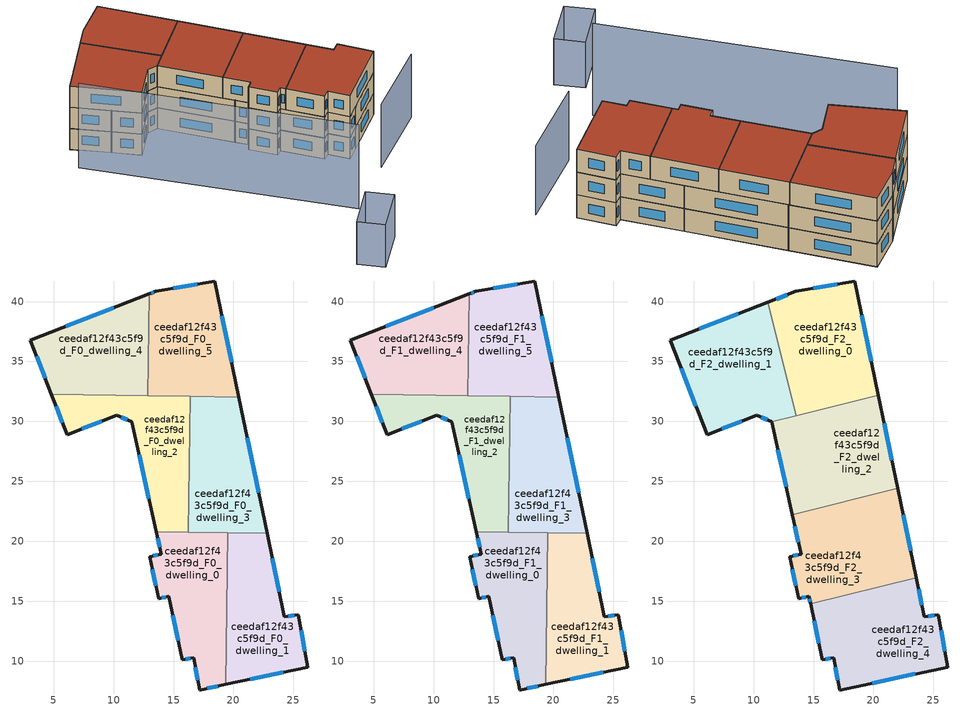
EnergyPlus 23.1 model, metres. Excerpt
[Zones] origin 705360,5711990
ceedaf12f43c5f9d_F0_dwelling_0
 floor ground (EU_floor_Construction): 19.35,8.08 19.54,20.72 13.54,20.81 13.96,18.93 13.03,18.74 13.75,15.24 14.62,15.42 15.72,10.13 16.68,10.3 17.18,7.62 z0
 wall outside (EU_wall_Construction): 19.35,8.08 17.18,7.62 16.68,10.3 15.72,10.13 14.62,15.42 13.75,15.24 13.03,18.74 13.96,18.93 13.54,20.81 z0:3
 wall to ceedaf12f43c5f9d_F0_dwelling_1 (EU_wall_Construction): 19.54,20.72 19.35,8.08 z0:3
 wall to ceedaf12f43c5f9d_F0_dwelling_3 (EU_wall_Construction): 16.23,20.77 19.54,20.72 z0:3
 wall to ceedaf12f43c5f9d_F0_dwelling_2 (EU_wall_Construction): 13.54,20.81 16.23,20.77 z0:3
 window (EU_Window_Construction): 15.39,11.71 14.95,13.83 / 14.36,15.36 14.01,15.29 / 13.54,16.29 13.25,17.69 / 13.31,18.8 13.68,18.87 / 13.83,19.49 13.67,20.25 / 18.7,7.94 17.83,7.75 / 17.03,8.42 16.83,9.5 / 16.39,10.25 16.01,10.18 z0.9:2.1
ceedaf12f43c5f9d_F0_dwelling_1
 floor ground (EU_floor_Construction): 26.19,9.53 25.4,13.91 24.24,13.71 22.8,20.67 19.54,20.72 19.35,8.08 z0
 wall outside (EU_wall_Construction): 22.8,20.67 24.24,13.71 25.4,13.91 26.19,9.53 19.35,8.08 z0:3
 wall to ceedaf12f43c5f9d_F0_dwelling_3 (EU_wall_Construction): 19.54,20.72 22.8,20.67 z0:3
 window (EU_Window_Construction): 23.23,18.59 23.8,15.8 / 24.59,13.77 25.05,13.85 / 25.64,12.6 25.96,10.84 / 24.14,9.09 21.4,8.51 z0.9:2.1
ceedaf12f43c5f9d_F0_dwelling_2
 floor ground (EU_floor_Construction): 16.23,20.77 16.4,32.08 4.82,32.25 6.12,28.89 10.27,30.5 11.52,29.97 13.54,20.81 z0
 wall outside (EU_wall_Construction): 13.54,20.81 11.52,29.97 10.27,30.5 6.12,28.89 4.82,32.25 z0:3
 wall to ceedaf12f43c5f9d_F0_dwelling_3 (EU_wall_Construction): 16.4,32.08 16.23,20.77 z0:3
 wall to ceedaf12f43c5f9d_F0_dwelling_4 (EU_wall_Construction): 4.82,32.25 12.86,32.14 z0:3
 wall to ceedaf12f43c5f9d_F0_dwelling_5 (EU_wall_Construction): 12.86,32.14 16.4,32.08 z0:3
 window (EU_Window_Construction): 9.03,30.02 7.36,29.37 / 5.73,29.9 5.21,31.25 / 12.94,23.55 12.12,27.23 / 11.14,30.13 10.64,30.34 z0.9:2.1
ceedaf12f43c5f9d_F0_dwelling_3
 floor ground (EU_floor_Construction): 22.8,20.67 20.45,32.03 16.4,32.08 16.23,20.77 z0
 wall outside (EU_wall_Construction): 20.45,32.03 22.8,20.67 z0:3
 wall to ceedaf12f43c5f9d_F0_dwelling_5 (EU_wall_Construction): 16.4,32.08 20.45,32.03 z0:3
 window (EU_Window_Construction): 21.15,28.63 22.09,24.07 z0.9:2.1
ceedaf12f43c5f9d_F0_dwelling_4
 floor ground (EU_floor_Construction): 12.86,32.14 12.98,40.64 3.06,36.79 4.82,32.25 z0
 wall outside (EU_wall_Construction): 4.82,32.25 3.06,36.79 12.98,40.64 z0:3
 wall to ceedaf12f43c5f9d_F0_dwelling_5 (EU_wall_Construction): 12.98,40.64 12.86,32.14 z0:3
 window (EU_Window_Construction): 4.29,33.61 3.58,35.43 / 6.03,37.94 10.01,39.48 z0.9:2.1
ceedaf12f43c5f9d_F0_dwelling_5
 floor ground (EU_floor_Construction): 20.45,32.03 18.44,41.71 13.51,40.84 12.98,40.64 12.86,32.14 z0
 wall outside (EU_wall_Construction): 12.98,40.64 13.51,40.84 18.44,41.71 20.45,32.03 z0:3
 window (EU_Window_Construction): 13.14,40.7 13.35,40.78 / 14.99,41.1 16.96,41.45 / 19.04,38.81 19.85,34.92 z0.9:2.1
ceedaf12f43c5f9d_F1_dwelling_0
 floor to ceedaf12f43c5f9d_F0_dwelling_0 (EU_floor_Construction): 19.35,8.08 19.54,20.72 13.54,20.81 13.96,18.93 13.03,18.74 13.75,15.24 14.62,15.42 15.72,10.13 16.68,10.3 17.18,7.62 z3
 wall outside (EU_wall_Construction): 19.35,8.08 17.18,7.62 16.68,10.3 15.72,10.13 14.62,15.42 13.75,15.24 13.03,18.74 13.96,18.93 13.54,20.81 z3:6
 wall to ceedaf12f43c5f9d_F1_dwelling_1 (EU_wall_Construction): 19.54,20.72 19.35,8.08 z3:6
 wall to ceedaf12f43c5f9d_F1_dwelling_3 (EU_wall_Construction): 16.23,20.77 19.54,20.72 z3:6
 wall to ceedaf12f43c5f9d_F1_dwelling_2 (EU_wall_Construction): 13.54,20.81 16.23,20.77 z3:6
 window (EU_Window_Construction): 15.39,11.71 14.95,13.83 / 14.36,15.36 14.01,15.29 / 13.54,16.29 13.25,17.69 / 13.31,18.8 13.68,18.87 / 13.83,19.49 13.67,20.25 / 18.7,7.94 17.83,7.75 / 17.03,8.42 16.83,9.5 / 16.39,10.25 16.01,10.18 z3.9:5.1
ceedaf12f43c5f9d_F1_dwelling_1
 floor to ceedaf12f43c5f9d_F0_dwelling_1 (EU_floor_Construction): 26.19,9.53 25.4,13.91 24.24,13.71 22.8,20.67 19.54,20.72 19.35,8.08 z3
 wall outside (EU_wall_Construction): 22.8,20.67 24.24,13.71 25.4,13.91 26.19,9.53 19.35,8.08 z3:6
 wall to ceedaf12f43c5f9d_F1_dwelling_3 (EU_wall_Construction): 19.54,20.72 22.8,20.67 z3:6
 window (EU_Window_Construction): 23.23,18.59 23.8,15.8 / 24.59,13.77 25.05,13.85 / 25.64,12.6 25.96,10.84 / 24.14,9.09 21.4,8.51 z3.9:5.1
ceedaf12f43c5f9d_F1_dwelling_2
 floor to ceedaf12f43c5f9d_F0_dwelling_2 (EU_floor_Construction): 16.23,20.77 16.4,32.08 4.82,32.25 6.12,28.89 10.27,30.5 11.52,29.97 13.54,20.81 z3
 wall outside (EU_wall_Construction): 13.54,20.81 11.52,29.97 10.27,30.5 6.12,28.89 4.82,32.25 z3:6
 wall to ceedaf12f43c5f9d_F1_dwelling_3 (EU_wall_Construction): 16.4,32.08 16.23,20.77 z3:6
 wall to ceedaf12f43c5f9d_F1_dwelling_4 (EU_wall_Construction): 4.82,32.25 12.86,32.14 z3:6
 wall to ceedaf12f43c5f9d_F1_dwelling_5 (EU_wall_Construction): 12.86,32.14 16.4,32.08 z3:6
 window (EU_Window_Construction): 9.03,30.02 7.36,29.37 / 5.73,29.9 5.21,31.25 / 12.94,23.55 12.12,27.23 / 11.14,30.13 10.64,30.34 z3.9:5.1
ceedaf12f43c5f9d_F1_dwelling_3
 floor to ceedaf12f43c5f9d_F0_dwelling_3 (EU_floor_Construction): 22.8,20.67 20.45,32.03 16.4,32.08 16.23,20.77 z3
 wall outside (EU_wall_Construction): 20.45,32.03 22.8,20.67 z3:6
 wall to ceedaf12f43c5f9d_F1_dwelling_5 (EU_wall_Construction): 16.4,32.08 20.45,32.03 z3:6
 window (EU_Window_Construction): 21.15,28.63 22.09,24.07 z3.9:5.1
ceedaf12f43c5f9d_F1_dwelling_4
 floor to ceedaf12f43c5f9d_F0_dwelling_4 (EU_floor_Construction): 12.86,32.14 12.98,40.64 3.06,36.79 4.82,32.25 z3
 wall outside (EU_wall_Construction): 4.82,32.25 3.06,36.79 12.98,40.64 z3:6
 wall to ceedaf12f43c5f9d_F1_dwelling_5 (EU_wall_Construction): 12.98,40.64 12.86,32.14 z3:6
 window (EU_Window_Construction): 4.29,33.61 3.58,35.43 / 6.03,37.94 10.01,39.48 z3.9:5.1
ceedaf12f43c5f9d_F1_dwelling_5
 floor to ceedaf12f43c5f9d_F0_dwelling_5 (EU_floor_Construction): 20.45,32.03 18.44,41.71 13.51,40.84 12.98,40.64 12.86,32.14 z3
 wall outside (EU_wall_Construction): 12.98,40.64 13.51,40.84 18.44,41.71 20.45,32.03 z3:6
 window (EU_Window_Construction): 13.14,40.7 13.35,40.78 / 14.99,41.1 16.96,41.45 / 19.04,38.81 19.85,34.92 z3.9:5.1
ceedaf12f43c5f9d_F2_dwelling_0
 floor to ceedaf12f43c5f9d_F1_dwelling_5 (EU_floor_Construction): 20.41,32.19 18.44,41.71 13.51,40.84 12.98,40.64 12.87,33.17 13.13,32.13 19.79,32.03 z6
 floor to ceedaf12f43c5f9d_F1_dwelling_4 (EU_floor_Construction): 12.87,33.17 12.98,40.64 11.18,39.94 z6
 floor to ceedaf12f43c5f9d_F1_dwelling_2 (EU_floor_Construction): 16.38,31.18 16.4,32.08 13.13,32.13 13.55,30.47 z6
 floor to ceedaf12f43c5f9d_F1_dwelling_3 (EU_floor_Construction): 19.79,32.03 16.4,32.08 16.38,31.18 z6
 wall outside (EU_wall_Construction): 11.18,39.94 13.51,40.84 18.44,41.71 20.41,32.19 z6:9
 wall to ceedaf12f43c5f9d_F2_dwelling_1 (EU_wall_Construction): 13.55,30.47 11.18,39.94 z6:9
 wall to ceedaf12f43c5f9d_F2_dwelling_2 (EU_wall_Construction): 20.41,32.19 13.55,30.47 z6:9
 window (EU_Window_Construction): 11.88,40.21 12.81,40.57 / 14.99,41.1 16.96,41.45 / 19.03,38.86 19.82,35.04 z6.9:8.1
 roof outside (EU_roof_Construction): 18.44,41.71 20.41,32.19 13.55,30.47 11.18,39.94 13.51,40.84 z9
ceedaf12f43c5f9d_F2_dwelling_1
 floor to ceedaf12f43c5f9d_F1_dwelling_4 (EU_floor_Construction): 12.86,32.14 12.87,33.17 11.18,39.94 3.06,36.79 4.82,32.25 z6
 floor to ceedaf12f43c5f9d_F1_dwelling_5 (EU_floor_Construction): 13.13,32.13 12.87,33.17 12.86,32.14 z6
 floor to ceedaf12f43c5f9d_F1_dwelling_2 (EU_floor_Construction): 13.55,30.47 13.13,32.13 4.82,32.25 6.12,28.89 10.27,30.5 11.52,29.97 z6
 wall outside (EU_wall_Construction): 11.52,29.97 10.27,30.5 6.12,28.89 3.06,36.79 11.18,39.94 z6:9
 wall to ceedaf12f43c5f9d_F2_dwelling_2 (EU_wall_Construction): 13.55,30.47 11.52,29.96 z6:9
 window (EU_Window_Construction): 11.14,30.13 10.64,30.34 / 9.03,30.02 7.36,29.37 / 5.2,31.26 3.98,34.42 / 5.49,37.73 8.75,38.99 z6.9:8.1
 roof outside (EU_roof_Construction): 11.18,39.94 13.55,30.47 11.52,29.97 10.27,30.5 6.12,28.89 3.06,36.79 z9
ceedaf12f43c5f9d_F2_dwelling_2
 floor to ceedaf12f43c5f9d_F1_dwelling_2 (EU_floor_Construction): 16.26,23 16.38,31.18 11.52,29.96 13.23,22.24 z6
 floor to ceedaf12f43c5f9d_F1_dwelling_3 (EU_floor_Construction): 22.02,24.44 20.45,32.03 19.79,32.03 16.38,31.18 16.26,23 z6
 floor to ceedaf12f43c5f9d_F1_dwelling_5 (EU_floor_Construction): 20.45,32.03 20.41,32.19 19.79,32.03 z6
 wall outside (EU_wall_Construction): 20.41,32.19 22.02,24.44 / 13.23,22.24 11.52,29.96 z6:9
 wall to ceedaf12f43c5f9d_F2_dwelling_3 (EU_wall_Construction): 22.02,24.44 13.23,22.24 z6:9
 window (EU_Window_Construction): 20.89,29.87 21.54,26.76 / 12.72,24.55 12.03,27.65 z6.9:8.1
 roof outside (EU_roof_Construction): 20.41,32.19 22.02,24.44 13.23,22.24 11.52,29.96 z9
ceedaf12f43c5f9d_F2_dwelling_3
 floor to ceedaf12f43c5f9d_F1_dwelling_0 (EU_floor_Construction): 19.47,15.96 19.54,20.72 13.54,20.81 13.96,18.93 13.03,18.74 13.75,15.24 14.62,15.42 14.75,14.78 z6
 floor to ceedaf12f43c5f9d_F1_dwelling_1 (EU_floor_Construction): 23.56,16.99 22.8,20.67 19.54,20.72 19.47,15.96 z6
 floor to ceedaf12f43c5f9d_F1_dwelling_3 (EU_floor_Construction): 22.8,20.67 22.02,24.44 16.26,23 16.23,20.77 z6
 floor to ceedaf12f43c5f9d_F1_dwelling_2 (EU_floor_Construction): 16.23,20.77 16.26,23 13.23,22.24 13.54,20.81 z6
 wall outside (EU_wall_Construction): 22.02,24.44 23.56,16.99 / 14.75,14.78 14.62,15.42 13.75,15.24 13.03,18.74 13.96,18.93 13.23,22.24 z6:9
 wall to ceedaf12f43c5f9d_F2_dwelling_4 (EU_wall_Construction): 23.56,16.99 14.75,14.78 z6:9
 window (EU_Window_Construction): 14.36,15.36 14.01,15.29 / 13.54,16.29 13.25,17.69 / 13.31,18.8 13.68,18.87 / 13.74,19.92 13.45,21.25 / 22.48,22.21 23.1,19.22 / 14.71,14.97 14.66,15.23 z6.9:8.1
 roof outside (EU_roof_Construction): 22.02,24.44 23.56,16.99 14.75,14.78 14.62,15.42 13.75,15.24 13.03,18.74 13.96,18.93 13.23,22.24 z9
ceedaf12f43c5f9d_F2_dwelling_4
 floor to ceedaf12f43c5f9d_F1_dwelling_1 (EU_floor_Construction): 26.19,9.53 25.4,13.91 24.24,13.71 23.56,16.99 19.47,15.96 19.35,8.08 z6
 floor to ceedaf12f43c5f9d_F1_dwelling_0 (EU_floor_Construction): 19.35,8.08 19.47,15.96 14.75,14.78 15.72,10.13 16.68,10.3 17.18,7.62 z6
 wall outside (EU_wall_Construction): 23.56,16.99 24.24,13.71 25.4,13.91 26.19,9.53 17.18,7.62 16.68,10.3 15.72,10.13 14.75,14.78 z6:9
 window (EU_Window_Construction): 23.49,8.96 19.88,8.19 / 17.03,8.42 16.83,9.5 / 16.39,10.25 16.01,10.18 / 15.43,11.52 15.04,13.39 / 23.76,16.01 24.03,14.69 / 24.59,13.77 25.05,13.85 / 25.64,12.6 25.96,10.84 z6.9:8.1
 roof outside (EU_roof_Construction): 23.56,16.99 24.24,13.71 25.4,13.91 26.19,9.53 17.18,7.62 16.68,10.3 15.72,10.13 14.75,14.78 z9
shading: 17.46,3.69 27.79,5.45 z0:9; 6.29,-4.32 0.59,-6.31 / 0.59,-6.31 -0.53,-3.09 / -0.53,-3.09 5.16,-1.1 / 5.16,-1.1 6.29,-4.32 z0:6; 0.47,34.12 9.09,1.94 z0:12
[Building]
EU S2 Campaign: North Axis=0; Terrain=City; Solar Distribution=FullExterior
[Site:Location]
London: Latitude=51.5; Longitude=-0.5; Time Zone=0; Elevation=25
[SizingPeriod:WeatherFileDays]
AnnualSizingPeriod: Begin Month=1; Begin Day of Month=1; End Month=12; End Day of Month=31; Day of Week for Start Day=Monday; Use Weather File Daylight Saving Period=No; Use Weather File Rain and Snow Indicators=No
[MATERIAL]
EU_InternalMass_Material: Roughness=MediumRough; Thickness=0.1; Conductivity=1; Density=1800; Specific Heat=900; Thermal Absorptance=0.9; Solar Absorptance=0.7; Visible Absorptance=0.7
[MATERIAL:NOMASS] Roughness=MediumRough; Thermal Absorptance=0.9; Solar Absorptance=0.7; Visible Absorptance=0.7
Name | Thermal Resistance
EU_wall_NoMass | 1.04674
EU_roof_NoMass | 4.32442
EU_floor_NoMass | 2.04616
[WINDOWMATERIAL:SIMPLEGLAZINGSYSTEM]
EU_Window_SimpleGlazing: UFactor=4.25843; Solar Heat Gain Coefficient=0.85; Visible Transmittance=0.85
[CONSTRUCTION]
EU_wall_Construction: EU_wall_NoMass
EU_roof_Construction: EU_roof_NoMass
EU_floor_Construction: EU_floor_NoMass
EU_InternalMass_Construction: EU_InternalMass_Material
EU_Window_Construction: EU_Window_SimpleGlazing
[ZONE] Type=1; Multiplier=1; Ceiling Height=autocalculate; Floor Area=autocalculate; Part of Total Floor Area=Yes
Name | Volume
ceedaf12f43c5f9d_F0_dwelling_0; ceedaf12f43c5f9d_F1_dwelling_0 | 180.146
ceedaf12f43c5f9d_F2_dwelling_0 | 216.153
ceedaf12f43c5f9d_F0_dwelling_1; ceedaf12f43c5f9d_F1_dwelling_1; ceedaf12f43c5f9d_F0_dwelling_3; ceedaf12f43c5f9d_F1_dwelling_3 | 180.16
ceedaf12f43c5f9d_F2_dwelling_1 | 216.191
ceedaf12f43c5f9d_F0_dwelling_2; ceedaf12f43c5f9d_F1_dwelling_2 | 180.14
ceedaf12f43c5f9d_F2_dwelling_2 | 216.174
ceedaf12f43c5f9d_F2_dwelling_3 | 216.162
ceedaf12f43c5f9d_F0_dwelling_4; ceedaf12f43c5f9d_F1_dwelling_4 | 180.132
ceedaf12f43c5f9d_F2_dwelling_4 | 216.179
ceedaf12f43c5f9d_F0_dwelling_5; ceedaf12f43c5f9d_F1_dwelling_5 | 180.15
[INTERNALMASS] Construction=EU_InternalMass_Construction
Name | Zone or ZoneList | Surface Area
ceedaf12f43c5f9d_F0_dwelling_0_EU_InternalMass | ceedaf12f43c5f9d_F0_dwelling_0 | 60.0488
ceedaf12f43c5f9d_F0_dwelling_1_EU_InternalMass | ceedaf12f43c5f9d_F0_dwelling_1 | 60.0534
ceedaf12f43c5f9d_F0_dwelling_2_EU_InternalMass | ceedaf12f43c5f9d_F0_dwelling_2 | 60.0462
ceedaf12f43c5f9d_F0_dwelling_3_EU_InternalMass | ceedaf12f43c5f9d_F0_dwelling_3 | 60.053
ceedaf12f43c5f9d_F0_dwelling_4_EU_InternalMass | ceedaf12f43c5f9d_F0_dwelling_4 | 60.0439
ceedaf12f43c5f9d_F0_dwelling_5_EU_InternalMass | ceedaf12f43c5f9d_F0_dwelling_5 | 60.0501
ceedaf12f43c5f9d_F1_dwelling_0_EU_InternalMass | ceedaf12f43c5f9d_F1_dwelling_0 | 60.0488
ceedaf12f43c5f9d_F1_dwelling_1_EU_InternalMass | ceedaf12f43c5f9d_F1_dwelling_1 | 60.0534
ceedaf12f43c5f9d_F1_dwelling_2_EU_InternalMass | ceedaf12f43c5f9d_F1_dwelling_2 | 60.0462
ceedaf12f43c5f9d_F1_dwelling_3_EU_InternalMass | ceedaf12f43c5f9d_F1_dwelling_3 | 60.053
ceedaf12f43c5f9d_F1_dwelling_4_EU_InternalMass | ceedaf12f43c5f9d_F1_dwelling_4 | 60.0439
ceedaf12f43c5f9d_F1_dwelling_5_EU_InternalMass | ceedaf12f43c5f9d_F1_dwelling_5 | 60.0501
ceedaf12f43c5f9d_F2_dwelling_0_EU_InternalMass | ceedaf12f43c5f9d_F2_dwelling_0 | 72.0516
ceedaf12f43c5f9d_F2_dwelling_1_EU_InternalMass | ceedaf12f43c5f9d_F2_dwelling_1 | 72.0578
ceedaf12f43c5f9d_F2_dwelling_2_EU_InternalMass | ceedaf12f43c5f9d_F2_dwelling_2 | 72.0576
ceedaf12f43c5f9d_F2_dwelling_3_EU_InternalMass | ceedaf12f43c5f9d_F2_dwelling_3 | 72.0544
ceedaf12f43c5f9d_F2_dwelling_4_EU_InternalMass | ceedaf12f43c5f9d_F2_dwelling_4 | 72.0596
[OTHEREQUIPMENT] Fuel Type=Electricity; Design Level Calculation Method=Watts/Area; Power per Zone Floor Area=1; Fraction Latent=0; Fraction Radiant=0; Fraction Lost=0; Carbon Dioxide Generation Rate=0; EndUse Subcategory=EU_Step8_InternalGains
Name | Zone or ZoneList or Space or SpaceList | Schedule
EU_Step8_InternalGain_ceedaf12f43c5f9d_F0_dwelling_0_f000 | ceedaf12f43c5f9d_F0_dwelling_0 | EU_Step8_GainSchedule_ceedaf12f43c5f9d_F0_dwelling_0_f000
EU_Step8_InternalGain_ceedaf12f43c5f9d_F0_dwelling_1_f000 | ceedaf12f43c5f9d_F0_dwelling_1 | EU_Step8_GainSchedule_ceedaf12f43c5f9d_F0_dwelling_1_f000
EU_Step8_InternalGain_ceedaf12f43c5f9d_F0_dwelling_2_f000 | ceedaf12f43c5f9d_F0_dwelling_2 | EU_Step8_GainSchedule_ceedaf12f43c5f9d_F0_dwelling_2_f000
EU_Step8_InternalGain_ceedaf12f43c5f9d_F0_dwelling_3_f000 | ceedaf12f43c5f9d_F0_dwelling_3 | EU_Step8_GainSchedule_ceedaf12f43c5f9d_F0_dwelling_3_f000
EU_Step8_InternalGain_ceedaf12f43c5f9d_F0_dwelling_4_f000 | ceedaf12f43c5f9d_F0_dwelling_4 | EU_Step8_GainSchedule_ceedaf12f43c5f9d_F0_dwelling_4_f000
EU_Step8_InternalGain_ceedaf12f43c5f9d_F0_dwelling_5_f000 | ceedaf12f43c5f9d_F0_dwelling_5 | EU_Step8_GainSchedule_ceedaf12f43c5f9d_F0_dwelling_5_f000
EU_Step8_InternalGain_ceedaf12f43c5f9d_F1_dwelling_0_f000 | ceedaf12f43c5f9d_F1_dwelling_0 | EU_Step8_GainSchedule_ceedaf12f43c5f9d_F1_dwelling_0_f000
EU_Step8_InternalGain_ceedaf12f43c5f9d_F1_dwelling_1_f000 | ceedaf12f43c5f9d_F1_dwelling_1 | EU_Step8_GainSchedule_ceedaf12f43c5f9d_F1_dwelling_1_f000
EU_Step8_InternalGain_ceedaf12f43c5f9d_F1_dwelling_2_f000 | ceedaf12f43c5f9d_F1_dwelling_2 | EU_Step8_GainSchedule_ceedaf12f43c5f9d_F1_dwelling_2_f000
EU_Step8_InternalGain_ceedaf12f43c5f9d_F1_dwelling_3_f000 | ceedaf12f43c5f9d_F1_dwelling_3 | EU_Step8_GainSchedule_ceedaf12f43c5f9d_F1_dwelling_3_f000
EU_Step8_InternalGain_ceedaf12f43c5f9d_F1_dwelling_4_f000 | ceedaf12f43c5f9d_F1_dwelling_4 | EU_Step8_GainSchedule_ceedaf12f43c5f9d_F1_dwelling_4_f000
EU_Step8_InternalGain_ceedaf12f43c5f9d_F1_dwelling_5_f000 | ceedaf12f43c5f9d_F1_dwelling_5 | EU_Step8_GainSchedule_ceedaf12f43c5f9d_F1_dwelling_5_f000
EU_Step8_InternalGain_ceedaf12f43c5f9d_F2_dwelling_0_f000 | ceedaf12f43c5f9d_F2_dwelling_0 | EU_Step8_GainSchedule_ceedaf12f43c5f9d_F2_dwelling_0_f000
EU_Step8_InternalGain_ceedaf12f43c5f9d_F2_dwelling_1_f000 | ceedaf12f43c5f9d_F2_dwelling_1 | EU_Step8_GainSchedule_ceedaf12f43c5f9d_F2_dwelling_1_f000
EU_Step8_InternalGain_ceedaf12f43c5f9d_F2_dwelling_2_f000 | ceedaf12f43c5f9d_F2_dwelling_2 | EU_Step8_GainSchedule_ceedaf12f43c5f9d_F2_dwelling_2_f000
EU_Step8_InternalGain_ceedaf12f43c5f9d_F2_dwelling_3_f000 | ceedaf12f43c5f9d_F2_dwelling_3 | EU_Step8_GainSchedule_ceedaf12f43c5f9d_F2_dwelling_3_f000
EU_Step8_InternalGain_ceedaf12f43c5f9d_F2_dwelling_4_f000 | ceedaf12f43c5f9d_F2_dwelling_4 | EU_Step8_GainSchedule_ceedaf12f43c5f9d_F2_dwelling_4_f000
[ZONEVENTILATION:DESIGNFLOWRATE] Schedule=EU_AlwaysOn; Design Flow Rate Calculation Method=AirChanges/Hour; Air Changes per Hour=0.488719; Ventilation Type=Natural; Fan Pressure Rise=0; Fan Total Efficiency=1; Constant Term Coefficient=1; Temperature Term Coefficient=0; Velocity Term Coefficient=0; Velocity Squared Term Coefficient=0; Minimum Indoor Temperature=-100; Maximum Indoor Temperature=100; Delta Temperature=-100; Minimum Outdoor Temperature=-100; Maximum Outdoor Temperature=100; Maximum Wind Speed=40
Name | Zone or ZoneList or Space or SpaceList
EU_ConstantAir_ceedaf12f43c5f9d_F0_dwelling_0 | ceedaf12f43c5f9d_F0_dwelling_0
EU_ConstantAir_ceedaf12f43c5f9d_F0_dwelling_1 | ceedaf12f43c5f9d_F0_dwelling_1
EU_ConstantAir_ceedaf12f43c5f9d_F0_dwelling_2 | ceedaf12f43c5f9d_F0_dwelling_2
EU_ConstantAir_ceedaf12f43c5f9d_F0_dwelling_3 | ceedaf12f43c5f9d_F0_dwelling_3
EU_ConstantAir_ceedaf12f43c5f9d_F0_dwelling_4 | ceedaf12f43c5f9d_F0_dwelling_4
EU_ConstantAir_ceedaf12f43c5f9d_F0_dwelling_5 | ceedaf12f43c5f9d_F0_dwelling_5
EU_ConstantAir_ceedaf12f43c5f9d_F1_dwelling_0 | ceedaf12f43c5f9d_F1_dwelling_0
EU_ConstantAir_ceedaf12f43c5f9d_F1_dwelling_1 | ceedaf12f43c5f9d_F1_dwelling_1
EU_ConstantAir_ceedaf12f43c5f9d_F1_dwelling_2 | ceedaf12f43c5f9d_F1_dwelling_2
EU_ConstantAir_ceedaf12f43c5f9d_F1_dwelling_3 | ceedaf12f43c5f9d_F1_dwelling_3
EU_ConstantAir_ceedaf12f43c5f9d_F1_dwelling_4 | ceedaf12f43c5f9d_F1_dwelling_4
EU_ConstantAir_ceedaf12f43c5f9d_F1_dwelling_5 | ceedaf12f43c5f9d_F1_dwelling_5
EU_ConstantAir_ceedaf12f43c5f9d_F2_dwelling_0 | ceedaf12f43c5f9d_F2_dwelling_0
EU_ConstantAir_ceedaf12f43c5f9d_F2_dwelling_1 | ceedaf12f43c5f9d_F2_dwelling_1
EU_ConstantAir_ceedaf12f43c5f9d_F2_dwelling_2 | ceedaf12f43c5f9d_F2_dwelling_2
EU_ConstantAir_ceedaf12f43c5f9d_F2_dwelling_3 | ceedaf12f43c5f9d_F2_dwelling_3
EU_ConstantAir_ceedaf12f43c5f9d_F2_dwelling_4 | ceedaf12f43c5f9d_F2_dwelling_4
[HVACTEMPLATE:THERMOSTAT] Constant Heating Setpoint=20; Constant Cooling Setpoint=50
EU_HeatOnly_ceedaf12f43c5f9d_F0_dwelling_0; EU_HeatOnly_ceedaf12f43c5f9d_F0_dwelling_1; EU_HeatOnly_ceedaf12f43c5f9d_F0_dwelling_2; EU_HeatOnly_ceedaf12f43c5f9d_F0_dwelling_3; EU_HeatOnly_ceedaf12f43c5f9d_F0_dwelling_4; EU_HeatOnly_ceedaf12f43c5f9d_F0_dwelling_5; EU_HeatOnly_ceedaf12f43c5f9d_F1_dwelling_0; EU_HeatOnly_ceedaf12f43c5f9d_F1_dwelling_1; EU_HeatOnly_ceedaf12f43c5f9d_F1_dwelling_2; EU_HeatOnly_ceedaf12f43c5f9d_F1_dwelling_3; EU_HeatOnly_ceedaf12f43c5f9d_F1_dwelling_4; EU_HeatOnly_ceedaf12f43c5f9d_F1_dwelling_5; EU_HeatOnly_ceedaf12f43c5f9d_F2_dwelling_0; EU_HeatOnly_ceedaf12f43c5f9d_F2_dwelling_1; EU_HeatOnly_ceedaf12f43c5f9d_F2_dwelling_2; EU_HeatOnly_ceedaf12f43c5f9d_F2_dwelling_3; EU_HeatOnly_ceedaf12f43c5f9d_F2_dwelling_4
[HVACTEMPLATE:ZONE:IDEALLOADSAIRSYSTEM] System Availability Schedule=EU_AlwaysOn; Maximum Heating Supply Air Temperature=50; Minimum Cooling Supply Air Temperature=13; Maximum Heating Supply Air Humidity Ratio=0.0156; Minimum Cooling Supply Air Humidity Ratio=0.0077; Heating Limit=NoLimit; Cooling Limit=NoLimit; Heating Availability Schedule=EU_AlwaysOn; Cooling Availability Schedule=EU_CoolingOff; Dehumidification Control Type=ConstantSensibleHeatRatio; Cooling Sensible Heat Ratio=0.7; Dehumidification Setpoint=60; Humidification Control Type=None; Humidification Setpoint=30; Outdoor Air Method=None; Outdoor Air Flow Rate per Person=0.00944; Outdoor Air Flow Rate per Zone Floor Area=0; Outdoor Air Flow Rate per Zone=0; Demand Controlled Ventilation Type=None; Outdoor Air Economizer Type=NoEconomizer; Heat Recovery Type=None; Sensible Heat Recovery Effectiveness=0.7; Latent Heat Recovery Effectiveness=0.65
Name | Template Thermostat
ceedaf12f43c5f9d_F0_dwelling_0 | EU_HeatOnly_ceedaf12f43c5f9d_F0_dwelling_0
ceedaf12f43c5f9d_F0_dwelling_1 | EU_HeatOnly_ceedaf12f43c5f9d_F0_dwelling_1
ceedaf12f43c5f9d_F0_dwelling_2 | EU_HeatOnly_ceedaf12f43c5f9d_F0_dwelling_2
ceedaf12f43c5f9d_F0_dwelling_3 | EU_HeatOnly_ceedaf12f43c5f9d_F0_dwelling_3
ceedaf12f43c5f9d_F0_dwelling_4 | EU_HeatOnly_ceedaf12f43c5f9d_F0_dwelling_4
ceedaf12f43c5f9d_F0_dwelling_5 | EU_HeatOnly_ceedaf12f43c5f9d_F0_dwelling_5
ceedaf12f43c5f9d_F1_dwelling_0 | EU_HeatOnly_ceedaf12f43c5f9d_F1_dwelling_0
ceedaf12f43c5f9d_F1_dwelling_1 | EU_HeatOnly_ceedaf12f43c5f9d_F1_dwelling_1
ceedaf12f43c5f9d_F1_dwelling_2 | EU_HeatOnly_ceedaf12f43c5f9d_F1_dwelling_2
ceedaf12f43c5f9d_F1_dwelling_3 | EU_HeatOnly_ceedaf12f43c5f9d_F1_dwelling_3
ceedaf12f43c5f9d_F1_dwelling_4 | EU_HeatOnly_ceedaf12f43c5f9d_F1_dwelling_4
ceedaf12f43c5f9d_F1_dwelling_5 | EU_HeatOnly_ceedaf12f43c5f9d_F1_dwelling_5
ceedaf12f43c5f9d_F2_dwelling_0 | EU_HeatOnly_ceedaf12f43c5f9d_F2_dwelling_0
ceedaf12f43c5f9d_F2_dwelling_1 | EU_HeatOnly_ceedaf12f43c5f9d_F2_dwelling_1
ceedaf12f43c5f9d_F2_dwelling_2 | EU_HeatOnly_ceedaf12f43c5f9d_F2_dwelling_2
ceedaf12f43c5f9d_F2_dwelling_3 | EU_HeatOnly_ceedaf12f43c5f9d_F2_dwelling_3
ceedaf12f43c5f9d_F2_dwelling_4 | EU_HeatOnly_ceedaf12f43c5f9d_F2_dwelling_4
[SIZING:ZONE] Zone Cooling Design Supply Air Temperature Input Method=SupplyAirTemperature; Zone Cooling Design Supply Air Temperature=13; Zone Heating Design Supply Air Temperature Input Method=SupplyAirTemperature; Zone Heating Design Supply Air Temperature=50; Zone Cooling Design Supply Air Humidity Ratio=0.008; Zone Heating Design Supply Air Humidity Ratio=0.008; Cooling Design Air Flow Method=DesignDay; Cooling Design Air Flow Rate=0; Cooling Minimum Air Flow per Zone Floor Area=0.000762; Cooling Minimum Air Flow=0; Cooling Minimum Air Flow Fraction=0.2; Heating Design Air Flow Method=DesignDay; Heating Design Air Flow Rate=0; Heating Maximum Air Flow per Zone Floor Area=0.002032; Heating Maximum Air Flow=0.141576; Heating Maximum Air Flow Fraction=0.3; Account for Dedicated Outdoor Air System=No; Dedicated Outdoor Air System Control Strategy=NeutralSupplyAir; Dedicated Outdoor Air Low Setpoint Temperature for Design=autosize; Dedicated Outdoor Air High Setpoint Temperature for Design=autosize; Zone Load Sizing Method=Sensible Load Only No Latent Load; Zone Latent Cooling Design Supply Air Humidity Ratio Input Method=HumidityRatioDifference; Zone Cooling Design Supply Air Humidity Ratio Difference=0.005; Zone Latent Heating Design Supply Air Humidity Ratio Input Method=HumidityRatioDifference; Zone Humidification Design Supply Air Humidity Ratio Difference=0.005
ceedaf12f43c5f9d_F0_dwelling_0; ceedaf12f43c5f9d_F0_dwelling_1; ceedaf12f43c5f9d_F0_dwelling_2; ceedaf12f43c5f9d_F0_dwelling_3; ceedaf12f43c5f9d_F0_dwelling_4; ceedaf12f43c5f9d_F0_dwelling_5; ceedaf12f43c5f9d_F1_dwelling_0; ceedaf12f43c5f9d_F1_dwelling_1; ceedaf12f43c5f9d_F1_dwelling_2; ceedaf12f43c5f9d_F1_dwelling_3; ceedaf12f43c5f9d_F1_dwelling_4; ceedaf12f43c5f9d_F1_dwelling_5; ceedaf12f43c5f9d_F2_dwelling_0; ceedaf12f43c5f9d_F2_dwelling_1; ceedaf12f43c5f9d_F2_dwelling_2; ceedaf12f43c5f9d_F2_dwelling_3; ceedaf12f43c5f9d_F2_dwelling_4
[SCHEDULE:CONSTANT]
Name | Hourly Value
EU_AlwaysOn | 1
EU_CoolingOff | 0
[SCHEDULE:FILE] Column Number=1; Rows to Skip at Top=0; Number of Hours of Data=8760; Column Separator=Comma; Interpolate to Timestep=No; Minutes per Item=60; Adjust Schedule for Daylight Savings=Yes
Name | File
EU_Step8_GainSchedule_ceedaf12f43c5f9d_F0_dwelling_0_f000 | ../../schedules/ceedaf12f43c5f9d/ceedaf12f43c5f9d_F0_dwelling_0_f000_gain.csv
EU_Step8_GainSchedule_ceedaf12f43c5f9d_F0_dwelling_1_f000 | ../../schedules/ceedaf12f43c5f9d/ceedaf12f43c5f9d_F0_dwelling_1_f000_gain.csv
EU_Step8_GainSchedule_ceedaf12f43c5f9d_F0_dwelling_2_f000 | ../../schedules/ceedaf12f43c5f9d/ceedaf12f43c5f9d_F0_dwelling_2_f000_gain.csv
EU_Step8_GainSchedule_ceedaf12f43c5f9d_F0_dwelling_3_f000 | ../../schedules/ceedaf12f43c5f9d/ceedaf12f43c5f9d_F0_dwelling_3_f000_gain.csv
EU_Step8_GainSchedule_ceedaf12f43c5f9d_F0_dwelling_4_f000 | ../../schedules/ceedaf12f43c5f9d/ceedaf12f43c5f9d_F0_dwelling_4_f000_gain.csv
EU_Step8_GainSchedule_ceedaf12f43c5f9d_F0_dwelling_5_f000 | ../../schedules/ceedaf12f43c5f9d/ceedaf12f43c5f9d_F0_dwelling_5_f000_gain.csv
EU_Step8_GainSchedule_ceedaf12f43c5f9d_F1_dwelling_0_f000 | ../../schedules/ceedaf12f43c5f9d/ceedaf12f43c5f9d_F1_dwelling_0_f000_gain.csv
EU_Step8_GainSchedule_ceedaf12f43c5f9d_F1_dwelling_1_f000 | ../../schedules/ceedaf12f43c5f9d/ceedaf12f43c5f9d_F1_dwelling_1_f000_gain.csv
EU_Step8_GainSchedule_ceedaf12f43c5f9d_F1_dwelling_2_f000 | ../../schedules/ceedaf12f43c5f9d/ceedaf12f43c5f9d_F1_dwelling_2_f000_gain.csv
EU_Step8_GainSchedule_ceedaf12f43c5f9d_F1_dwelling_3_f000 | ../../schedules/ceedaf12f43c5f9d/ceedaf12f43c5f9d_F1_dwelling_3_f000_gain.csv
EU_Step8_GainSchedule_ceedaf12f43c5f9d_F1_dwelling_4_f000 | ../../schedules/ceedaf12f43c5f9d/ceedaf12f43c5f9d_F1_dwelling_4_f000_gain.csv
EU_Step8_GainSchedule_ceedaf12f43c5f9d_F1_dwelling_5_f000 | ../../schedules/ceedaf12f43c5f9d/ceedaf12f43c5f9d_F1_dwelling_5_f000_gain.csv
EU_Step8_GainSchedule_ceedaf12f43c5f9d_F2_dwelling_0_f000 | ../../schedules/ceedaf12f43c5f9d/ceedaf12f43c5f9d_F2_dwelling_0_f000_gain.csv
EU_Step8_GainSchedule_ceedaf12f43c5f9d_F2_dwelling_1_f000 | ../../schedules/ceedaf12f43c5f9d/ceedaf12f43c5f9d_F2_dwelling_1_f000_gain.csv
EU_Step8_GainSchedule_ceedaf12f43c5f9d_F2_dwelling_2_f000 | ../../schedules/ceedaf12f43c5f9d/ceedaf12f43c5f9d_F2_dwelling_2_f000_gain.csv
EU_Step8_GainSchedule_ceedaf12f43c5f9d_F2_dwelling_3_f000 | ../../schedules/ceedaf12f43c5f9d/ceedaf12f43c5f9d_F2_dwelling_3_f000_gain.csv
EU_Step8_GainSchedule_ceedaf12f43c5f9d_F2_dwelling_4_f000 | ../../schedules/ceedaf12f43c5f9d/ceedaf12f43c5f9d_F2_dwelling_4_f000_gain.csv
